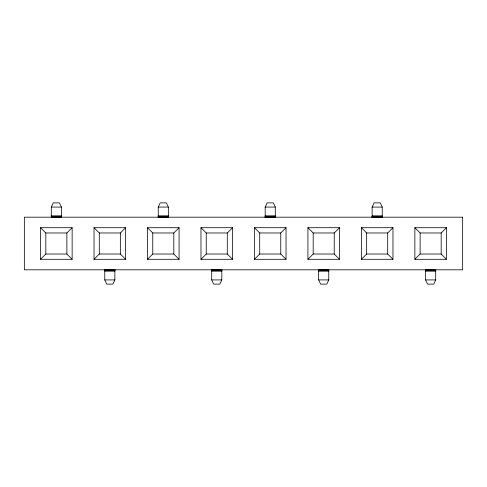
<?xml version="1.0" encoding="UTF-8"?>
<svg xmlns="http://www.w3.org/2000/svg" width="487" height="487" viewBox="0 0 487 487"><rect width="100%" height="100%" fill="white"/><g stroke="black" fill="none" stroke-linecap="round" stroke-linejoin="round"><path stroke-width="0.73" d="M51.299 217.482L51.299 207.078L53.26 202.872L59.438 202.872L61.399 207.078L61.399 217.482M114.871 269.518L114.871 279.922L112.911 284.128L106.732 284.128L104.766 279.922L104.766 269.518M158.238 217.482L158.238 207.078L160.205 202.872L166.384 202.872L168.344 207.078L168.344 217.482M221.816 269.518L221.816 279.922L219.856 284.128L213.677 284.128L211.711 279.922L211.711 269.518M265.184 217.482L265.184 207.078L267.144 202.872L273.323 202.872L275.289 207.078L275.289 217.482M328.762 269.518L328.762 279.922L326.795 284.128L320.616 284.128L318.656 279.922L318.656 269.518M372.129 217.482L372.129 207.078L374.089 202.872L380.268 202.872L382.234 207.078L382.234 217.482M435.701 269.518L435.701 279.922L433.74 284.128L427.562 284.128L425.601 279.922L425.601 269.518M40.561 259.291L45.821 254.025L66.877 254.025L72.137 259.291L72.137 227.709L40.561 227.709L40.561 259.291L72.137 259.291M66.877 254.025L66.877 232.975L72.137 227.709M94.034 259.291L99.293 254.025L120.344 254.025L125.609 259.291L125.609 227.709L94.034 227.709L94.034 259.291L125.609 259.291M94.034 227.709L99.293 232.975L120.344 232.975L125.609 227.709M147.506 259.291L152.766 254.025L152.766 232.975L147.506 227.709L179.082 227.709L179.082 259.291L147.506 259.291L147.506 227.709M152.766 232.975L173.816 232.975L179.082 227.709M200.973 259.291L206.238 254.025L227.289 254.025L232.555 259.291L200.973 259.291L200.973 227.709L232.555 227.709L232.555 259.291M227.289 254.025L227.289 232.975L232.555 227.709M254.445 259.291L259.711 254.025L280.762 254.025L286.027 259.291L254.445 259.291L254.445 227.709L286.027 227.709L286.027 259.291M280.762 254.025L280.762 232.975L286.027 227.709M307.918 259.291L313.184 254.025L334.234 254.025L339.494 259.291L339.494 227.709L307.918 227.709L307.918 259.291L339.494 259.291M334.234 254.025L334.234 232.975L339.494 227.709M361.391 259.291L366.656 254.025L387.707 254.025L392.966 259.291L392.966 227.709L361.391 227.709L361.391 259.291L392.966 259.291M387.707 254.025L387.707 232.975L392.966 227.709M414.863 259.291L420.123 254.025L441.179 254.025L446.439 259.291L446.439 227.709L414.863 227.709L414.863 259.291L446.439 259.291M414.863 227.709L420.123 232.975L441.179 232.975L446.439 227.709M51.299 207.078L61.399 207.078M158.238 207.078L168.344 207.078M265.184 207.078L275.289 207.078M372.129 207.078L382.234 207.078M51.299 215.936L61.399 215.936M158.238 215.936L168.344 215.936M265.184 215.936L275.289 215.936M372.129 215.936L382.234 215.936M51.299 216.258L61.399 216.258M158.238 216.258L168.344 216.258M265.184 216.258L275.289 216.258M372.129 216.258L382.234 216.258M51.299 216.563L61.399 216.563M158.238 216.563L168.344 216.563M265.184 216.563L275.289 216.563M372.129 216.563L382.234 216.563M51.299 216.843L61.399 216.843M158.238 216.843L168.344 216.843M265.184 216.843L275.289 216.843M372.129 216.843L382.234 216.843M51.299 217.092L61.399 217.092M158.238 217.092L168.344 217.092M265.184 217.092L275.289 217.092M372.129 217.092L382.234 217.092M51.299 217.312L61.399 217.312M158.238 217.312L168.344 217.312M265.184 217.312L275.289 217.312M372.129 217.312L382.234 217.312M40.561 227.709L45.821 232.975L66.877 232.975M200.973 227.709L206.238 232.975L227.289 232.975M254.445 227.709L259.711 232.975L280.762 232.975M307.918 227.709L313.184 232.975L334.234 232.975M361.391 227.709L366.656 232.975L387.707 232.975M152.766 254.025L173.816 254.025L179.082 259.291M104.766 269.688L114.871 269.688M211.711 269.688L221.816 269.688M318.656 269.688L328.762 269.688M425.601 269.688L435.701 269.688M104.766 270.157L114.871 270.157M211.711 270.157L221.816 270.157M318.656 270.157L328.762 270.157M425.601 270.157L435.701 270.157M104.766 270.437L114.871 270.437M211.711 270.437L221.816 270.437M318.656 270.437L328.762 270.437M425.601 270.437L435.701 270.437M104.766 270.742L114.871 270.742M211.711 270.742L221.816 270.742M318.656 270.742L328.762 270.742M425.601 270.742L435.701 270.742M104.766 271.064L114.871 271.064M211.711 271.064L221.816 271.064M318.656 271.064L328.762 271.064M425.601 271.064L435.701 271.064M104.766 279.922L114.871 279.922M211.711 279.922L221.816 279.922M318.656 279.922L328.762 279.922M425.601 279.922L435.701 279.922M441.179 232.975L441.179 254.025M420.123 232.975L420.123 254.025M366.656 232.975L366.656 254.025M313.184 232.975L313.184 254.025M259.711 232.975L259.711 254.025M206.238 232.975L206.238 254.025M173.816 232.975L173.816 254.025M120.344 232.975L120.344 254.025M99.293 232.975L99.293 254.025M45.821 232.975L45.821 254.025M462.65 217.184L24.35 217.184L24.35 269.816L462.65 269.816L462.65 217.184"/></g></svg>
